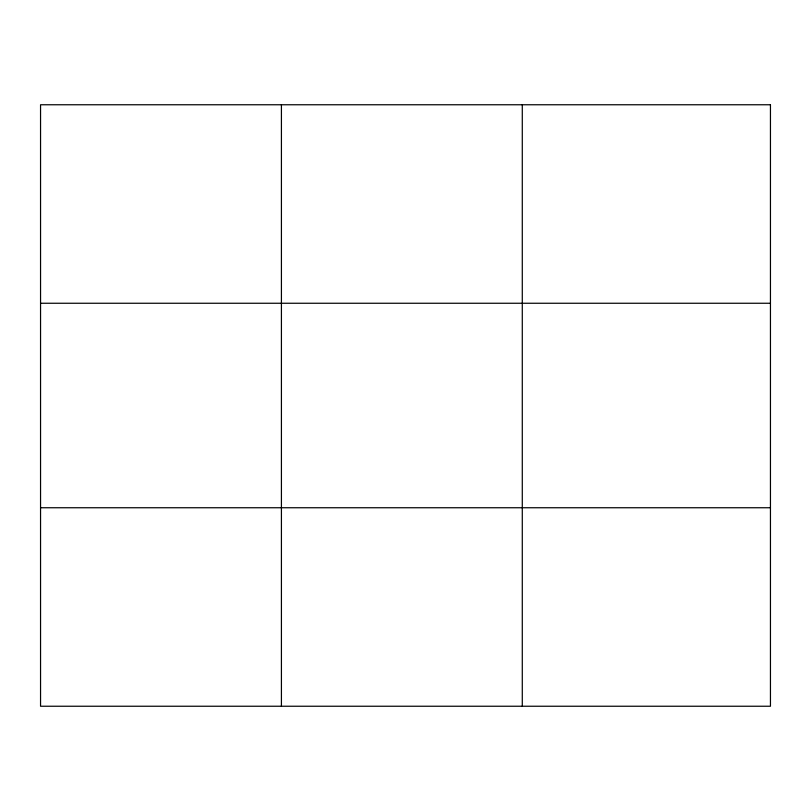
<?xml version="1.0" encoding="UTF-8"?>
<svg xmlns="http://www.w3.org/2000/svg" width="811" height="811" viewBox="0 0 811 811"><rect width="100%" height="100%" fill="white"/><g stroke="black" fill="none" stroke-linecap="round" stroke-linejoin="round"><path stroke-width="1.22" d="M281.417 706.239L281.417 104.761M522.284 706.239L522.284 104.761M40.55 303.253L770.45 303.253M40.55 507.747L770.45 507.747M770.45 104.761L770.45 706.239L40.55 706.239L40.55 104.761L770.45 104.761"/></g></svg>
